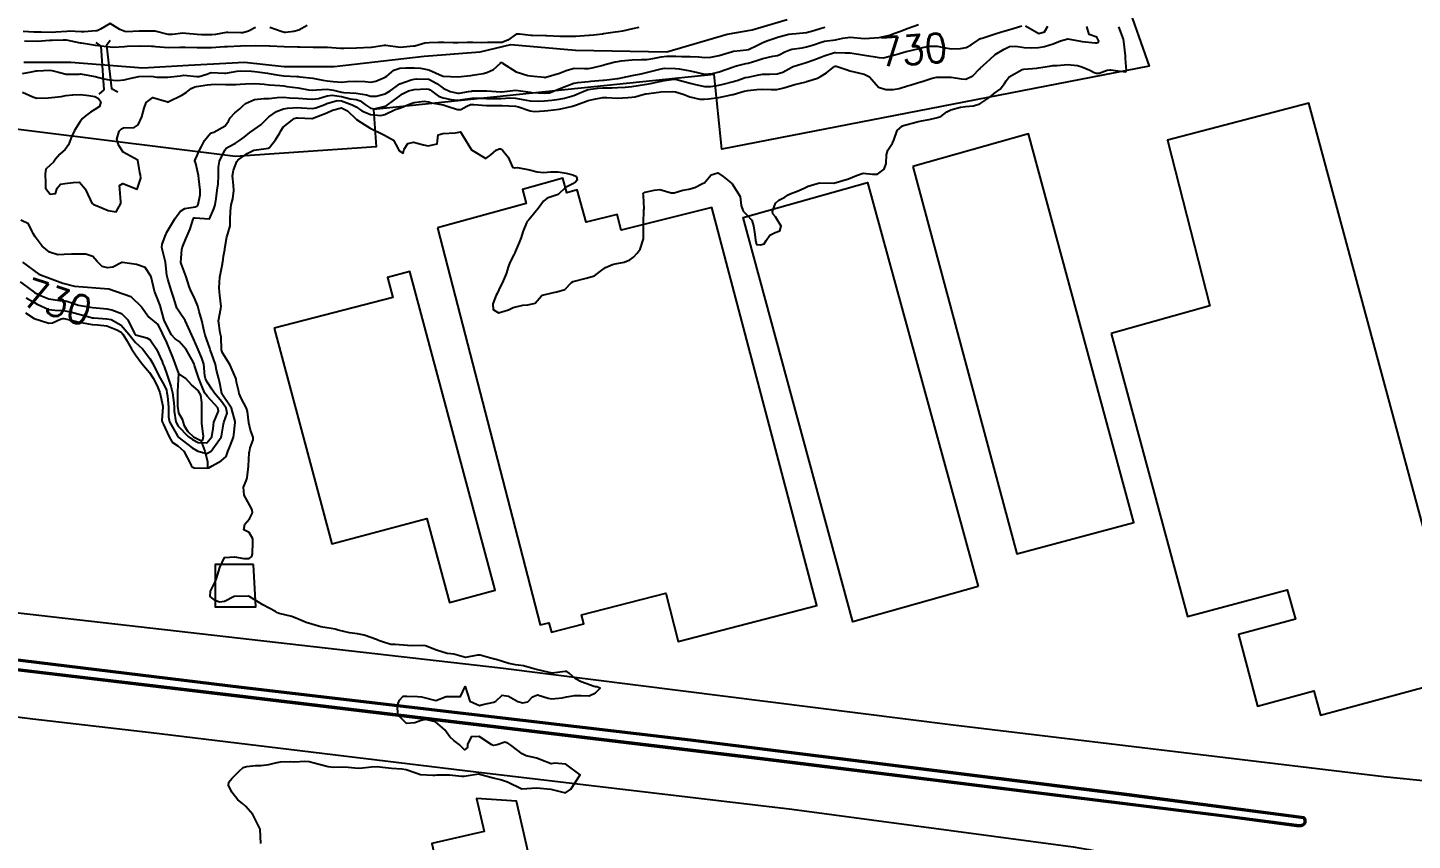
# Model space of a CAD drawing. Header units: metres. Extents: x 307586 to 320046, y 7427249 to 7434250.
# Drawn here: x 314826.7 to 315017.6, y 7431912.5 to 7432024.5 of the extents above; entities that cross this region are included whole.
import ezdxf
from ezdxf.enums import TextEntityAlignment as Align

# ---------------------------------------------------------------- set-up
doc = ezdxf.new("R2010")
doc.units = ezdxf.units.M
doc.header["$MEASUREMENT"] = 0
for name, color, linetype in [('Area Verde e Lazer', 45, 'Continuous'), ('Cotas', 45, 'Continuous'), ('Curvas de Nivel 1m', 11, 'Continuous'), ('Curvas de Nivel 5m', 15, 'Continuous'), ('Divisa', 42, 'FENCELINE2'), ('Edificações', 30, 'Continuous'), ('Hidrografia', 140, 'Continuous'), ('Pontes_Viadutos_Tubos', 190, 'Continuous'), ('Vias Primárias', 230, 'Continuous')]:
    doc.layers.add(name, color=color, linetype=linetype)
doc.styles.add('Style-STANDARD', font='STANDARD.shx')
doc.linetypes.add('FENCELINE2', pattern='A,0.25,-0.1,[132,ltypeshp.shx,S=0.1,R=0,X=-0.1,Y=0],-0.1,1', length=1.45)

msp = doc.modelspace()

# ---------------------------------------------------------------- linework, layer by layer
at = {"layer": 'Area Verde e Lazer'}
msp.add_lwpolyline([(314790.39, 7431940.23), (314856.72, 7431932.37), (314928.04, 7431923.82), (314991.71, 7431915.93), (315001.65, 7431914.62, 0.06582), (315002.31, 7431914.62, 0.618722), (315002.6, 7431915.47), (314978.21, 7431918.66), (314918.05, 7431926.18), (314856.16, 7431933.42), (314792.14, 7431941.24)], format="xyb", dxfattribs=at)
msp.add_lwpolyline([(314790.39, 7431940.23), (314856.72, 7431932.37), (314928.04, 7431923.82), (314991.71, 7431915.93), (315001.65, 7431914.62, 0.06582), (315002.31, 7431914.62, 0.618722), (315002.6, 7431915.47), (314978.21, 7431918.66), (314918.05, 7431926.18), (314856.16, 7431933.42), (314792.14, 7431941.24)], format="xyb", dxfattribs=at)
at = {"layer": 'Curvas de Nivel 1m', "flags": 128}
for points, elevation in [([(314858.1, 7432024.54), (314857.16, 7432024.04), (314856.35, 7432023.79), (314856.09, 7432023.78), (314854.31, 7432023.86), (314854.09, 7432023.84), (314852.61, 7432023.57), (314852.08, 7432023.53), (314850.69, 7432023.52), (314850.08, 7432023.55), (314848.5, 7432023.73), (314848.09, 7432023.74), (314846.68, 7432023.58), (314846.08, 7432023.59), (314844.28, 7432024.01), (314844.09, 7432024.04), (314842.29, 7432024.03), (314842.09, 7432024.03), (314840.38, 7432023.96), (314840.09, 7432023.98), (314839.42, 7432024.26), (314838.1, 7432025.08), (314836.73, 7432024.29), (314836.29, 7432024.09), (314836.09, 7432024.06), (314834.47, 7432023.93), (314834.09, 7432023.93), (314832.42, 7432024.01), (314832.09, 7432024), (314830.57, 7432023.87), (314830.08, 7432023.85), (314828.57, 7432023.89), (314828.08, 7432023.89), (314827.57, 7432023.89), (314826.08, 7432023.98)], 729), ([(314825.98, 7432015.63), (314827.4, 7432014.97), (314827.97, 7432014.81), (314829.51, 7432014.83), (314829.97, 7432014.87), (314831.3, 7432015.04), (314831.98, 7432015.14), (314832.91, 7432015.27), (314833.98, 7432015.3), (314835.14, 7432015.15), (314835.98, 7432015.02), (314836.45, 7432014.76), (314836.77, 7432014.29), (314836.62, 7432013.63), (314835.96, 7432013.21), (314835.38, 7432012.88), (314834.62, 7432012.31), (314834.27, 7432011.99), (314833.94, 7432011.58), (314833.15, 7432010.33), (314832.76, 7432009.48), (314832.32, 7432008.34), (314831.89, 7432007.7), (314831.16, 7432007.08), (314830.52, 7432006.36), (314830.27, 7432005.96), (314829.87, 7432005.59), (314829.23, 7432005), (314829.1, 7432004.38), (314829.14, 7432003.07), (314829.18, 7432002.38), (314829.81, 7432001.55), (314830.52, 7432001.65), (314830.77, 7432002.36), (314831.24, 7432002.95), (314831.83, 7432003.01), (314832.99, 7432003.18), (314833.84, 7432003.22), (314834.65, 7432002.31), (314835.31, 7432000.81), (314835.54, 7432000.3), (314835.8, 7432000.14), (314836.05, 7432000.04), (314837.79, 7431999.3), (314838.91, 7431999.13), (314839.53, 7432000.25), (314839.54, 7432000.51), (314839.4, 7432002.25), (314839.36, 7432002.73), (314839.83, 7432003.02), (314841.82, 7432002.23), (314842.3, 7432003.77), (314842.27, 7432004.22), (314842.19, 7432004.56), (314841.87, 7432006.23), (314839.88, 7432007.33), (314839.29, 7432008.26), (314839.01, 7432009.16), (314839.34, 7432010.26), (314839.63, 7432010.55), (314839.93, 7432010.7), (314841.4, 7432010.76), (314841.93, 7432011.12), (314842.46, 7432012.22), (314842.75, 7432013.43), (314843.02, 7432014.21), (314843.98, 7432014.88), (314845.85, 7432014.31), (314845.97, 7432014.25), (314846.06, 7432014.27), (314847.98, 7432015.22), (314848.57, 7432015.56), (314849.25, 7432016.14), (314849.76, 7432016.37), (314850, 7432016.41), (314851.5, 7432016.61), (314852, 7432016.68), (314852.61, 7432016.71), (314854, 7432016.67), (314855.4, 7432016.67), (314856, 7432016.71), (314856.73, 7432016.78), (314858, 7432016.82), (314859.32, 7432016.7), (314860, 7432016.62), (314861.47, 7432016.52), (314862, 7432016.47), (314862.44, 7432016.42), (314864, 7432016.2), (314865.42, 7432015.95), (314865.99, 7432015.89), (314866.52, 7432015.93), (314867.99, 7432016.03), (314868.86, 7432015.9), (314869.99, 7432015.64), (314870.29, 7432015.59), (314871.99, 7432015.5), (314873.41, 7432015.27), (314873.99, 7432015.08), (314874.75, 7432015.06), (314875.99, 7432015.4), (314876.67, 7432015.81), (314878, 7432016.76), (314879.56, 7432017.33), (314880.01, 7432017.43), (314880.3, 7432017.48), (314882.01, 7432017.4), (314883.1, 7432016.83), (314884, 7432016.15), (314884.94, 7432015.71), (314885.99, 7432015.49), (314886.2, 7432015.49), (314887.48, 7432015.69), (314887.9, 7432015.77), (314887.99, 7432015.79), (314888.12, 7432015.8), (314889.99, 7432015.78), (314891.96, 7432015.67), (314891.99, 7432015.66), (314892.03, 7432015.67), (314894, 7432015.9), (314895.97, 7432015.61), (314895.99, 7432015.6), (314896.13, 7432015.58), (314897.99, 7432015.46), (314898.67, 7432015.55), (314900, 7432016.07), (314901.05, 7432016.48), (314902.01, 7432016.84), (314902.54, 7432016.97), (314904.02, 7432017.11), (314904.36, 7432017.14), (314906.02, 7432017.27), (314906.19, 7432017.28), (314907.64, 7432017.44), (314907.97, 7432017.5), (314908.02, 7432017.51), (314908.11, 7432017.52), (314910.03, 7432017.91), (314911.27, 7432018.16), (314912.03, 7432018.31), (314913.3, 7432018.63), (314914.04, 7432018.85), (314914.48, 7432018.91), (314916.04, 7432018.9), (314916.53, 7432018.84), (314918.04, 7432018.57), (314919.04, 7432018.32), (314920.03, 7432018.12), (314921.12, 7432018.2), (314922.03, 7432018.44), (314923.88, 7432019.08), (314924.04, 7432019.13), (314924.12, 7432019.16), (314924.42, 7432019.24), (314925.71, 7432019.56), (314926.05, 7432019.64), (314927.25, 7432020), (314928.05, 7432020.27), (314929.46, 7432020.58), (314930.06, 7432020.69), (314930.41, 7432020.82), (314931.09, 7432021.16), (314931.76, 7432021.46), (314932.07, 7432021.55), (314933.46, 7432021.74), (314934.07, 7432021.85), (314935.05, 7432022.14), (314936.08, 7432022.51), (314936.55, 7432022.63), (314938.09, 7432022.85), (314938.28, 7432022.88), (314939.1, 7432023.06), (314940.09, 7432023.19), (314942.09, 7432023.03), (314944.09, 7432023.15), (314945.58, 7432023.5), (314946.1, 7432023.69), (314947.03, 7432024.05), (314948.11, 7432024.46), (314949.51, 7432024.94)], 729), ([(314826.01, 7432018.2), (314827.23, 7432018.4), (314827.87, 7432018.54), (314828.02, 7432018.55), (314829.76, 7432018.63), (314830.02, 7432018.61), (314830.97, 7432018.36), (314832.01, 7432018.12), (314833.8, 7432018.11), (314834.01, 7432018.13), (314834.21, 7432018.12), (314836.01, 7432017.76), (314837.2, 7432017.48), (314838, 7432017.31), (314839.02, 7432017.24), (314840, 7432017.34), (314840.73, 7432017.51), (314842.01, 7432017.76), (314843.62, 7432017.82), (314844.01, 7432017.78), (314844.49, 7432017.71), (314846.01, 7432017.7), (314847.71, 7432017.85), (314848.01, 7432017.93), (314848.22, 7432017.94), (314850.01, 7432017.76), (314850.35, 7432017.79), (314851.42, 7432018.12), (314851.85, 7432018.28), (314852.02, 7432018.31), (314853.88, 7432018.22), (314854.02, 7432018.23), (314855.57, 7432018.52), (314856.02, 7432018.55), (314857.55, 7432018.51), (314858.02, 7432018.47), (314859.78, 7432018.25), (314860.02, 7432018.21), (314861.06, 7432018), (314862.01, 7432017.87), (314863.83, 7432017.79), (314864.01, 7432017.77), (314864.22, 7432017.75), (314866.01, 7432017.57), (314867.38, 7432017.29), (314868.01, 7432017.19), (314868.82, 7432017.08), (314870, 7432017.01), (314870.82, 7432017.07), (314872.01, 7432017.15), (314873.23, 7432017.07), (314874, 7432017.02), (314874.71, 7432017.13), (314876.01, 7432017.67), (314876.2, 7432017.82), (314877.19, 7432018.64), (314878.03, 7432018.93), (314878.84, 7432018.98), (314880.03, 7432018.96), (314880.86, 7432018.93), (314882.03, 7432018.68), (314883.87, 7432017.87), (314884.01, 7432017.82), (314885.99, 7432017.72), (314886.01, 7432017.72), (314887.78, 7432017.92), (314888.02, 7432017.95), (314889.48, 7432018.2), (314890.02, 7432018.35), (314890.91, 7432018.76), (314891.9, 7432019.63), (314891.96, 7432019.71), (314892.04, 7432019.73), (314892.1, 7432019.69), (314892.15, 7432019.63), (314894.03, 7432018.42), (314895.67, 7432017.93), (314896.02, 7432017.89), (314897.91, 7432017.67), (314898.01, 7432017.66), (314898.14, 7432017.68), (314900.03, 7432018.22), (314900.96, 7432018.59), (314902.04, 7432018.92), (314903.45, 7432018.9), (314904.04, 7432018.9), (314904.53, 7432018.98), (314906.04, 7432019.35), (314906.13, 7432019.37), (314906.47, 7432019.46), (314907.71, 7432019.78), (314908.05, 7432019.85), (314908.55, 7432019.93), (314910.05, 7432020.09), (314911.33, 7432020.11), (314912.05, 7432020.12), (314912.91, 7432020.24), (314914.05, 7432020.49), (314914.83, 7432020.58), (314916.06, 7432020.57), (314916.85, 7432020.54), (314918.06, 7432020.54), (314919.24, 7432020.48), (314920.05, 7432020.41), (314920.88, 7432020.46), (314922.06, 7432020.66), (314923.9, 7432021.24), (314924.02, 7432021.29), (314924.06, 7432021.29), (314925.82, 7432021.46), (314926.07, 7432021.52), (314927.24, 7432022.05), (314928.08, 7432022.47), (314928.6, 7432022.68), (314929.97, 7432023.17), (314930.09, 7432023.21), (314931.63, 7432023.62), (314932.1, 7432023.68), (314932.66, 7432023.7), (314934.1, 7432023.85), (314935.1, 7432024.12), (314936.11, 7432024.44), (314936.63, 7432024.57)], 728), ([(314910.97, 7432024.53), (314910.1, 7432024.35), (314908.71, 7432024.04), (314908.1, 7432023.93), (314907.68, 7432023.87), (314906.09, 7432023.64), (314905.94, 7432023.62), (314904.73, 7432023.47), (314904.15, 7432023.42), (314904.09, 7432023.41), (314902.3, 7432023.3), (314902.09, 7432023.29), (314900.33, 7432023.29), (314900.09, 7432023.29), (314898.27, 7432023.37), (314898.09, 7432023.38), (314896.26, 7432023.41), (314896.09, 7432023.42), (314894.49, 7432023.6), (314894.09, 7432023.63), (314894.03, 7432023.6), (314892.92, 7432022.78), (314892.08, 7432022.49), (314891.24, 7432022.47), (314890.08, 7432022.47), (314889.3, 7432022.43), (314888.07, 7432022.45), (314887.31, 7432022.45), (314886.07, 7432022.42), (314885.35, 7432022.43), (314884.07, 7432022.48), (314883.34, 7432022.46), (314882.07, 7432022.43), (314881.46, 7432022.36), (314880.07, 7432021.98), (314879.89, 7432021.95), (314878.06, 7432021.8), (314876.07, 7432022.04), (314875.84, 7432022.05), (314874.41, 7432021.84), (314874.11, 7432021.79), (314874.06, 7432021.79), (314874.02, 7432021.8), (314872.06, 7432021.69), (314870.3, 7432021.65), (314870.06, 7432021.64), (314869.81, 7432021.64), (314868.06, 7432021.78), (314867.93, 7432021.79), (314866.06, 7432021.78), (314864.21, 7432021.81), (314864.06, 7432021.81), (314863.91, 7432021.81), (314862.06, 7432021.88), (314860.1, 7432021.97), (314860.06, 7432021.97), (314858.06, 7432022.03), (314856.06, 7432021.94), (314854.25, 7432021.89), (314854.06, 7432021.87), (314853.83, 7432021.85), (314852.06, 7432021.75), (314850.44, 7432021.74), (314850.06, 7432021.75), (314848.43, 7432021.78), (314848.06, 7432021.78), (314847.68, 7432021.78), (314846.06, 7432021.75), (314844.37, 7432021.88), (314844.06, 7432021.92), (314843.78, 7432021.92), (314842.06, 7432021.95), (314840.41, 7432021.9), (314840.06, 7432021.87), (314838.53, 7432021.8), (314838.06, 7432021.82), (314837.64, 7432021.86), (314836.06, 7432022.05), (314834.39, 7432022.32), (314834.06, 7432022.38), (314833.99, 7432022.39), (314832.07, 7432022.78), (314831.61, 7432022.81), (314830.07, 7432022.74), (314829.72, 7432022.72), (314828.06, 7432022.6), (314826.28, 7432022.63)], 728), ([(314826.4, 7431985.18), (314827.61, 7431984.39), (314829.6, 7431983.75), (314830.14, 7431983.83), (314831.33, 7431984.35), (314831.55, 7431984.41), (314831.61, 7431984.42), (314831.67, 7431984.41), (314831.9, 7431984.35), (314833.61, 7431983.93), (314834.08, 7431983.84), (314835.6, 7431983.6), (314836.33, 7431983.56), (314837.6, 7431983.38), (314838.99, 7431982.85), (314839.59, 7431982.52), (314839.83, 7431982.25), (314840.29, 7431981.53), (314841.04, 7431980.24), (314841.55, 7431979.42), (314842.44, 7431978.22), (314842.95, 7431977.63), (314843.52, 7431976.95), (314844.01, 7431976.2), (314844.55, 7431975.14), (314844.92, 7431974.19), (314845.33, 7431972.31), (314845.34, 7431972.18), (314845.21, 7431970.41), (314845.24, 7431970.18), (314845.44, 7431969.8), (314846.18, 7431968.17), (314846.61, 7431967.37), (314847.4, 7431966.84), (314848.24, 7431966.14), (314849.15, 7431964.36), (314849.24, 7431964.13), (314849.37, 7431963.97), (314849.66, 7431963.84), (314851.37, 7431963.77), (314851.67, 7431963.81), (314852.16, 7431964.1), (314853.38, 7431964.77), (314854.06, 7431965.4), (314854.3, 7431966.07), (314854.62, 7431966.84), (314855.08, 7431968.06), (314855.13, 7431968.35), (314855.3, 7431970.06), (314855.3, 7431970.21), (314854.79, 7431972.07), (314853.49, 7431974.04), (314853.47, 7431974.08), (314853.15, 7431975.73), (314853.05, 7431976.09), (314852.74, 7431977.31), (314852.59, 7431978.09), (314852.05, 7431979.61), (314851.87, 7431980.11), (314851.8, 7431980.34), (314851.57, 7431980.96), (314851.17, 7431982.11), (314851.05, 7431982.65), (314850.71, 7431984.12), (314850.37, 7431985.37), (314850.17, 7431986.12), (314849.65, 7431987.34), (314849.24, 7431988.13), (314848.97, 7431988.83), (314848.55, 7431990.14), (314847.86, 7431991.99), (314847.83, 7431992.15), (314847.96, 7431993.91), (314848.02, 7431994.15), (314848.49, 7431995.39), (314848.82, 7431996.14), (314849.12, 7431996.78), (314849.54, 7431998.13), (314849.63, 7431998.27), (314849.78, 7431998.31), (314851.74, 7431998.15), (314851.77, 7431998.16), (314852.38, 7431999.51), (314852.54, 7432000.1), (314852.67, 7432000.96), (314852.83, 7432002.09), (314852.95, 7432002.98), (314853.03, 7432004.09), (314853.03, 7432005.26), (314853.15, 7432006.09), (314853.89, 7432007.64), (314854.09, 7432007.88), (314854.39, 7432008.08), (314855.36, 7432008.6), (314855.91, 7432008.95), (314856.55, 7432009.41), (314857.33, 7432010.04), (314857.93, 7432010.49), (314858.83, 7432011.12), (314859.73, 7432012.01), (314859.84, 7432012.12), (314859.95, 7432012.2), (314860.99, 7432012.97), (314861.96, 7432013.34), (314862.52, 7432013.43), (314863.97, 7432013.5), (314864.44, 7432013.48), (314865.96, 7432013.38), (314866.43, 7432013.47), (314867.65, 7432013.91), (314867.97, 7432014.04), (314869.39, 7432014.48), (314869.98, 7432014.42), (314871.42, 7432013.88), (314871.97, 7432013.58), (314872.76, 7432013.06), (314873.95, 7432012.52), (314875.4, 7432012.38), (314875.95, 7432012.53), (314877.39, 7432013.22), (314877.97, 7432013.43), (314878.25, 7432013.51), (314878.9, 7432013.78), (314879.65, 7432014.1), (314879.98, 7432014.2), (314881.36, 7432014.37), (314881.98, 7432014.27), (314882.39, 7432014.16), (314883.97, 7432013.86), (314884.55, 7432013.71), (314885.97, 7432013.21), (314886.44, 7432013.22), (314887.24, 7432013.69), (314887.75, 7432013.9), (314887.98, 7432013.94), (314888.23, 7432013.93), (314889.97, 7432013.77), (314891.83, 7432013.78), (314891.97, 7432013.78), (314892.14, 7432013.79), (314893.97, 7432013.69), (314894.38, 7432013.6), (314895.96, 7432013.03), (314896.59, 7432012.95), (314897.97, 7432013.05), (314898.43, 7432013.09), (314899.97, 7432013.27), (314900.19, 7432013.31), (314901.04, 7432013.52), (314901.81, 7432013.67), (314901.97, 7432013.72), (314902.35, 7432013.88), (314903.98, 7432014.45), (314904.82, 7432014.64), (314905.99, 7432014.87), (314906.54, 7432014.9), (314907.99, 7432014.81), (314909.45, 7432014.88), (314909.99, 7432014.91), (314910.43, 7432014.97), (314911.87, 7432015.39), (314911.97, 7432015.41), (314911.99, 7432015.41), (314913.74, 7432015.62), (314914, 7432015.65), (314915.63, 7432015.71), (314916, 7432015.67), (314917.06, 7432015.33), (314917.99, 7432014.98), (314919.36, 7432014.67), (314919.99, 7432014.64), (314920.59, 7432014.68), (314921.99, 7432014.87), (314923.71, 7432015.24), (314923.94, 7432015.3), (314923.99, 7432015.31), (314925.49, 7432015.74), (314926, 7432015.84), (314927.24, 7432015.97), (314928.01, 7432016.01), (314929.21, 7432015.98), (314930.01, 7432015.99), (314930.97, 7432016.2), (314932.01, 7432016.56), (314932.47, 7432016.69), (314934.02, 7432017.06), (314934.07, 7432017.07), (314934.26, 7432017.12), (314935.58, 7432017.55), (314936.03, 7432017.77), (314936.82, 7432018.3), (314937.79, 7432019.08), (314937.95, 7432019.18), (314938.04, 7432019.2), (314938.16, 7432019.2), (314938.59, 7432019.07), (314939.67, 7432018.69), (314940.04, 7432018.58), (314940.65, 7432018.43), (314942.03, 7432018.08), (314942.75, 7432017.74), (314943.39, 7432017.01), (314944.01, 7432016.3), (314945.01, 7432015.98), (314946.01, 7432015.98), (314946.86, 7432016.12), (314948.02, 7432016.47), (314948.38, 7432016.59), (314949.52, 7432016.94), (314950.02, 7432017.1), (314951.4, 7432017.55), (314952.03, 7432017.67), (314952.84, 7432017.7), (314954.03, 7432017.7), (314955.43, 7432017.46), (314956.03, 7432017.43), (314957, 7432017.88), (314957.95, 7432018.84), (314958, 7432018.89), (314958.04, 7432018.93), (314959.42, 7432020.18), (314960.06, 7432020.77), (314960.08, 7432020.79), (314960.11, 7432020.81), (314961.31, 7432021.56), (314962.08, 7432021.9), (314962.92, 7432021.94), (314964.08, 7432021.78), (314965.09, 7432021.74), (314966.08, 7432021.77), (314966.91, 7432021.9), (314968.09, 7432022.3), (314969.1, 7432022.7), (314970.1, 7432022.97), (314971.85, 7432022.67), (314972.09, 7432022.62), (314973.88, 7432022.43), (314974.09, 7432022.41), (314974.27, 7432022.46), (314974.37, 7432022.64), (314974.1, 7432023.19), (314973.04, 7432023.59), (314972.71, 7432024.66)], 731), ([(314858.84, 7431912.01), (314858.77, 7431914.01), (314857.74, 7431916.02), (314856.8, 7431917.12), (314856.3, 7431917.53), (314855.67, 7431918.05), (314854.83, 7431919.12), (314854.39, 7431920.06), (314854.44, 7431920.47), (314854.85, 7431920.98), (314855.92, 7431922.04), (314856.42, 7431922.49), (314856.87, 7431922.66), (314858.13, 7431922.76), (314858.87, 7431922.77), (314859.97, 7431922.9), (314860.88, 7431923.13), (314861.56, 7431923.3), (314862.88, 7431923.34), (314863.54, 7431923.3), (314864.88, 7431923.38), (314865.49, 7431923.32), (314866.88, 7431922.95), (314868.13, 7431922.64), (314868.87, 7431922.55), (314870.17, 7431922.58), (314870.87, 7431922.55), (314872.29, 7431922.43), (314872.87, 7431922.44), (314874.12, 7431922.58), (314874.87, 7431922.62), (314875.62, 7431922.55), (314876.87, 7431922.43), (314878.31, 7431922.34), (314878.87, 7431922.24), (314880.23, 7431921.76), (314880.86, 7431921.55), (314882.56, 7431921.43), (314882.86, 7431921.46), (314883.1, 7431921.48), (314884.86, 7431921.47), (314886.5, 7431921.32), (314886.86, 7431921.32), (314887.17, 7431921.36), (314888.86, 7431921.65), (314890.86, 7431921.07), (314892.03, 7431920.79), (314892.85, 7431920.53), (314894.84, 7431919.58), (314896.84, 7431919.7), (314898.84, 7431919.53), (314900.84, 7431919.01), (314901.6, 7431919.5), (314902.86, 7431921.48), (314900.88, 7431922.97), (314899.33, 7431923.09), (314898.89, 7431923), (314897.46, 7431923.54), (314896.9, 7431923.77), (314895.45, 7431924.13), (314894.9, 7431924.37), (314893.31, 7431925.6), (314892.92, 7431925.87), (314892.51, 7431926.01), (314891.45, 7431925.62), (314890.91, 7431925.52), (314890.69, 7431925.63), (314888.93, 7431926.77), (314887.87, 7431926.71), (314887.35, 7431925.67), (314887.33, 7431925.25), (314886.91, 7431924.95), (314886.54, 7431925.31), (314886.21, 7431925.68), (314885.45, 7431926.23), (314884.92, 7431926.75), (314884.21, 7431927.71), (314882.95, 7431928.81), (314881.57, 7431929.13), (314880.95, 7431929), (314880.07, 7431928.64), (314878.95, 7431928.58), (314877.73, 7431929.78), (314877.68, 7431931.08), (314877.95, 7431931.78), (314878.45, 7431932.32), (314878.99, 7431932.35), (314880.46, 7431932.29), (314880.99, 7431932.25), (314882.98, 7431931.72), (314884.42, 7431932.28), (314884.99, 7431932.31), (314886.38, 7431932.29), (314887.01, 7431933.67), (314887.65, 7431931.66), (314888.98, 7431931.05), (314889.45, 7431931.17), (314890.98, 7431931.5), (314891.25, 7431931.63), (314892.14, 7431932.47), (314892.99, 7431932.33), (314894.27, 7431931.59), (314894.98, 7431931.4), (314895.65, 7431931.57), (314896.29, 7431932.26), (314897, 7431932.54), (314898.47, 7431932.05), (314898.99, 7431931.95), (314900.38, 7431932.13), (314900.99, 7431932.24), (314902.08, 7431932.41), (314903, 7431932.45), (314904.1, 7431932.37), (314905, 7431932.82), (314905.33, 7431933.13), (314905.62, 7431933.45), (314905.16, 7431933.61), (314905.01, 7431933.63), (314904.79, 7431933.69), (314903.02, 7431934.32), (314902.25, 7431934.72), (314901.38, 7431935.5), (314901.04, 7431935.72), (314900.79, 7431935.76), (314899.03, 7431935.53), (314897.04, 7431935.98), (314896.48, 7431936.12), (314895.05, 7431936.5), (314893.96, 7431936.68), (314893.05, 7431936.82), (314891.31, 7431937.38), (314891.06, 7431937.46), (314890.39, 7431937.64), (314889.07, 7431937.97), (314888.72, 7431938), (314887.06, 7431937.67), (314885.48, 7431938.12), (314885.06, 7431938.18), (314884.53, 7431938.24), (314883.07, 7431938.69), (314881.55, 7431939.26), (314881.08, 7431939.34), (314879.57, 7431939.27), (314879.08, 7431939.31), (314877.39, 7431939.47), (314877.08, 7431939.47), (314876.76, 7431939.48), (314875.64, 7431939.81), (314875.23, 7431939.97), (314875.08, 7431940.02), (314874.78, 7431940.13), (314873.09, 7431940.76), (314872.18, 7431940.94), (314871.09, 7431941.06), (314869.52, 7431941.46), (314869.1, 7431941.58), (314867.1, 7431941.91), (314865.11, 7431942.49), (314864.15, 7431942.92), (314863.12, 7431943.34), (314861.38, 7431943.74), (314861.13, 7431943.84), (314860.85, 7431943.99), (314859.14, 7431944.92), (314857.35, 7431946.03), (314857.15, 7431946.11), (314855.15, 7431946.06), (314853.84, 7431945.38), (314853.14, 7431945.28), (314852.57, 7431945.51), (314851.88, 7431946.1), (314851.89, 7431946.83), (314852.56, 7431948.09), (314852.73, 7431948.54), (314853.2, 7431950.08), (314853.85, 7431951.44), (314855.22, 7431951.57), (314856.51, 7431951.33), (314857.22, 7431951.34), (314857.63, 7431951.61), (314857.7, 7431952.03), (314857.74, 7431953.53), (314857.73, 7431954.03), (314857.26, 7431954.92), (314856.51, 7431955.28), (314856.65, 7431956.04), (314857.28, 7431956.78), (314857.71, 7431957.6), (314857.66, 7431958.03), (314857.3, 7431958.74), (314856.53, 7431960.04), (314856.44, 7431961.15), (314856.83, 7431962.04), (314856.96, 7431962.42), (314857.17, 7431964.03), (314857.26, 7431965.9), (314857.27, 7431966.03), (314857.4, 7431966.58), (314857.77, 7431967.66), (314857.77, 7431968.03), (314857.43, 7431969.01), (314857.21, 7431970.03), (314857.01, 7431971.59), (314856.86, 7431972.04), (314856.12, 7431973.41), (314855.86, 7431974.05), (314855.8, 7431974.36), (314855.51, 7431975.63), (314855.43, 7431976.06), (314855.4, 7431976.18), (314854.59, 7431978.07), (314853.56, 7431979.7), (314853.43, 7431980.08), (314853.37, 7431981.87), (314853.34, 7431982.08), (314853.22, 7431982.45), (314853.03, 7431984.09), (314853.32, 7431985.77), (314853.37, 7431986.08), (314853.19, 7431987.63), (314853.13, 7431988.09), (314853.1, 7431988.65), (314853.18, 7431990.09), (314853.55, 7431991.93), (314853.58, 7431992.08), (314853.59, 7431992.2), (314853.72, 7431993), (314853.87, 7431993.94), (314853.89, 7431994.08), (314854.14, 7431995.69), (314854.28, 7431996.07), (314854.62, 7431997.21), (314854.63, 7431998.07), (314854.66, 7431999.2), (314854.77, 7432000.07), (314854.97, 7432000.91), (314855.14, 7432002.07), (314855.09, 7432002.81), (314854.96, 7432004.07), (314855.07, 7432004.86), (314855.55, 7432006.06), (314855.7, 7432006.24), (314855.88, 7432006.38), (314856.98, 7432007.14), (314857.89, 7432007.61), (314858.23, 7432007.68), (314859.89, 7432007.89), (314859.97, 7432007.94), (314860.03, 7432008.01), (314860.88, 7432009.03), (314861.46, 7432009.99), (314861.61, 7432010.3), (314861.93, 7432010.79), (314863.45, 7432011.97), (314863.83, 7432012.08), (314863.94, 7432012.08), (314865.9, 7432011.98), (314865.94, 7432011.99), (314867.33, 7432012.54), (314867.96, 7432012.79), (314868.72, 7432013.15), (314869.97, 7432013.45), (314870.79, 7432013.05), (314871.94, 7432011.96), (314872.05, 7432011.87), (314873.19, 7432011.11), (314873.93, 7432010.66), (314875.62, 7432009.82), (314875.92, 7432009.68), (314877.12, 7432009.01), (314877.79, 7432007.79), (314877.82, 7432007.72), (314877.89, 7432007.59), (314878.47, 7432007.2), (314878.62, 7432007.78), (314879.13, 7432008.56), (314879.91, 7432008.71), (314881.28, 7432008.37), (314881.9, 7432008.2), (314883.15, 7432008.48), (314883.3, 7432009.73), (314883.92, 7432009.92), (314885.62, 7432010.01), (314885.93, 7432010.07), (314886.38, 7432010.14), (314886.64, 7432009.69), (314887.89, 7432007.67), (314889.88, 7432006.45), (314890.54, 7432006.99), (314891.31, 7432007.64), (314891.73, 7432007.79), (314891.9, 7432007.79), (314892.16, 7432007.63), (314892.93, 7432006.67), (314893.42, 7432005.61), (314893.53, 7432005.26), (314893.87, 7432005.2), (314894.25, 7432005.21), (314895.87, 7432004.91), (314896.93, 7432004.63), (314897.86, 7432004.53), (314898.77, 7432004.63), (314899.86, 7432004.64), (314900.94, 7432004.44), (314901.86, 7432004.24), (314902.36, 7432004.01), (314902.46, 7432003.5), (314902.17, 7432003.18), (314901.85, 7432002.98), (314900.87, 7432002.49), (314899.82, 7432001.53), (314898.34, 7432001.02), (314897.81, 7432000.58), (314897.07, 7431999.56), (314895.79, 7431998.02), (314895.57, 7431997.8), (314895.46, 7431997.58), (314894.99, 7431996.36), (314894.72, 7431995.59), (314894.45, 7431994.88), (314893.93, 7431993.6), (314893.87, 7431993.46), (314893.73, 7431993.18), (314893.18, 7431992.14), (314892.99, 7431991.61), (314892.65, 7431990.58), (314892.27, 7431989.62), (314891.66, 7431988.35), (314891.41, 7431987.87), (314891.3, 7431987.63), (314890.84, 7431986.44), (314890.9, 7431985.64), (314891.63, 7431985.19), (314893.01, 7431985.61), (314893.64, 7431985.91), (314894.97, 7431986.26), (314895.64, 7431986.31), (314896.67, 7431986.54), (314897.54, 7431987.55), (314897.66, 7431987.62), (314899.2, 7431988), (314899.67, 7431988.1), (314900.76, 7431988.43), (314901.68, 7431989.36), (314901.9, 7431989.51), (314903.69, 7431989.97), (314904.85, 7431990.31), (314905.7, 7431990.95), (314906.36, 7431991.45), (314907.31, 7431991.84), (314907.71, 7431991.93), (314908.95, 7431992.18), (314909.72, 7431992.52), (314910.24, 7431992.89), (314910.73, 7431993.4), (314911.14, 7431993.99), (314911.62, 7431995.39), (314911.62, 7431995.52), (314911.59, 7431997.39), (314911.6, 7431997.57), (314911.67, 7431999.39), (314911.68, 7431999.52), (314911.6, 7432001.39), (314911.56, 7432001.66), (314911.83, 7432001.82), (314913.09, 7432002.12), (314913.84, 7432002.21), (314915.42, 7432001.75), (314915.83, 7432001.72), (314917.05, 7432002.11), (314917.84, 7432002.25), (314918.67, 7432002.48), (314919.85, 7432003.05), (314920, 7432003.14), (314920.17, 7432003.29), (314920.94, 7432004.2), (314921.87, 7432004.49), (314922.59, 7432003.99), (314923.53, 7432003.24), (314923.85, 7432002.97), (314924.93, 7432001.23), (314925.06, 7431999.97), (314925.33, 7431999.22), (314925.8, 7431998.74), (314926.56, 7431997.98), (314926.77, 7431997.21), (314926.97, 7431996), (314927.04, 7431995.2), (314927.18, 7431994.63), (314927.75, 7431994.57), (314928.22, 7431994.72), (314928.52, 7431995.18), (314929.02, 7431995.92), (314929.77, 7431996.28), (314930.42, 7431996.51), (314930.58, 7431997.16), (314929.8, 7431998.44), (314929.46, 7431998.84), (314929.39, 7431999.18), (314929.81, 7432000.3), (314930.25, 7432000.74), (314931.09, 7432001.16), (314931.53, 7432001.45), (314931.83, 7432001.58), (314932.95, 7432002.02), (314933.84, 7432002.45), (314934.32, 7432002.64), (314935.85, 7432003.1), (314937.85, 7432003.08), (314939.86, 7432003.67), (314940.97, 7432004.15), (314941.87, 7432004.43), (314943.18, 7432004.32), (314943.87, 7432004.31), (314944.77, 7432004.99), (314945.08, 7432005.79), (314945.13, 7432006.99), (314945.28, 7432007.61), (314945.92, 7432008.58), (314946.05, 7432008.85), (314946.1, 7432008.98), (314946.59, 7432010.32), (314947.3, 7432010.97), (314947.78, 7432011.13), (314947.95, 7432011.17), (314949.35, 7432011.54), (314949.95, 7432011.66), (314951, 7432011.87), (314951.96, 7432012.08), (314952.59, 7432012.27), (314953.41, 7432012.89), (314953.98, 7432013.19), (314955.29, 7432013.56), (314955.98, 7432013.63), (314957.1, 7432013.73), (314957.98, 7432014.03), (314959.24, 7432014.82), (314959.64, 7432015.18), (314960, 7432015.48), (314960.78, 7432016.03), (314961.38, 7432016.8), (314961.62, 7432017.2), (314962.03, 7432017.75), (314963.83, 7432018.76), (314964.04, 7432018.8), (314965.84, 7432018.95), (314966.05, 7432018.97), (314967.57, 7432019.2), (314968.05, 7432019.31), (314968.64, 7432019.3), (314970.05, 7432019.44), (314971.42, 7432019.31), (314972.05, 7432019.09), (314973.15, 7432018.65), (314973.74, 7432018.35), (314974.04, 7432018.24), (314974.41, 7432018.26), (314975.52, 7432018.63), (314975.95, 7432018.72), (314976.04, 7432018.72), (314976.69, 7432018.61), (314978.04, 7432018.4), (314978.18, 7432018.6), (314978.07, 7432020.28), (314978.04, 7432020.6), (314978.04, 7432020.64), (314977.85, 7432022.6), (314977.79, 7432022.91), (314977.14, 7432024.61)], 732), ([(314865.24, 7432024.81), (314864.1, 7432024.18), (314863.42, 7432023.97), (314862.23, 7432023.85), (314862.09, 7432023.86), (314861.63, 7432023.99), (314860.1, 7432024.55)], 729), ([(314825.67, 7431989.46), (314827.11, 7431988.4), (314827.41, 7431988.16), (314827.65, 7431988), (314828.45, 7431987.58), (314829.64, 7431987.11), (314831.09, 7431986.9), (314831.64, 7431986.89), (314832.11, 7431986.81), (314833.45, 7431986.32), (314833.59, 7431986.28), (314833.63, 7431986.27), (314833.7, 7431986.25), (314835.63, 7431985.91), (314837.14, 7431985.79), (314837.63, 7431985.73), (314838.3, 7431985.59), (314839.62, 7431985.11), (314840.51, 7431984.24), (314841.37, 7431982.45), (314841.49, 7431982.23), (314841.58, 7431982.15), (314843.12, 7431981.74), (314843.58, 7431981.45), (314844.48, 7431980.19), (314845.23, 7431978.49), (314845.36, 7431978.18), (314845.53, 7431977.81), (314845.93, 7431976.59), (314846.07, 7431976.17), (314846.44, 7431975.1), (314846.66, 7431974.16), (314846.84, 7431972.79), (314846.89, 7431972.16), (314846.91, 7431971.62), (314847.13, 7431970.15), (314847.43, 7431969.57), (314848.85, 7431968.14), (314849.41, 7431967.72), (314850.21, 7431967.31), (314851.4, 7431967.29), (314852.1, 7431968.1), (314852.27, 7431969.26), (314852.39, 7431970.1), (314853.01, 7431971.64), (314852.94, 7431972.09), (314851.49, 7431973.67), (314851.15, 7431974.11), (314850.84, 7431974.78), (314850.31, 7431976.12), (314849.72, 7431977.94), (314849.66, 7431978.13), (314849.54, 7431978.43), (314848.55, 7431980.14), (314847.57, 7431981.25), (314847.02, 7431981.6), (314846.55, 7431982.17), (314845.61, 7431983.95), (314845.52, 7431984.18), (314845.48, 7431984.32), (314844.99, 7431986.19), (314844.57, 7431987.26), (314844.21, 7431988.19), (314843.71, 7431990.17), (314843.7, 7431990.2), (314843.68, 7431990.27), (314842.92, 7431991.44), (314841.7, 7431991.88), (314839.8, 7431992.15), (314839.7, 7431992.12), (314838.46, 7431991.5), (314837.69, 7431991.4), (314836.98, 7431991.56), (314836.27, 7431992.29), (314835.71, 7431992.98), (314834.73, 7431993.3), (314833.72, 7431993.29), (314832.76, 7431993.29), (314831.72, 7431993.22), (314830.87, 7431993.2), (314829.72, 7431993.58), (314828.71, 7431994.38), (314827.75, 7431995.68), (314827.46, 7431996.11), (314827.34, 7431996.4), (314826.82, 7431997.46), (314825.77, 7431997.99)], 729)]:
    msp.add_lwpolyline(points, dxfattribs=dict(at, elevation=elevation))
at = {"layer": 'Curvas de Nivel 5m', "elevation": 730, "flags": 128}
for points in [[(314826.5, 7431987.26), (314827.64, 7431986.6), (314828.03, 7431986.39), (314829.63, 7431985.64), (314830.43, 7431985.56), (314831.62, 7431985.52), (314832.62, 7431985.34), (314833.62, 7431985.06), (314835.34, 7431984.58), (314835.62, 7431984.52), (314835.82, 7431984.5), (314837.61, 7431984.38), (314838.2, 7431984.26), (314839.6, 7431983.48), (314840.66, 7431982.24), (314841.57, 7431981.09), (314842.04, 7431980.69), (314842.55, 7431980.22), (314843.54, 7431978.88), (314843.95, 7431978.2), (314844.39, 7431977.33), (314844.99, 7431976.19), (314845.5, 7431975.22), (314845.83, 7431974.51), (314845.91, 7431974.17), (314845.98, 7431973.68), (314846.1, 7431972.17), (314846.13, 7431970.85), (314846.28, 7431970.17), (314847.34, 7431968.23), (314847.38, 7431968.15), (314847.39, 7431968.13), (314847.41, 7431968.11), (314847.58, 7431967.98), (314849.4, 7431966.59), (314850.16, 7431966.12), (314851.39, 7431965.79), (314851.99, 7431966.1), (314853.38, 7431968.04), (314853.4, 7431968.08), (314853.41, 7431968.17), (314853.69, 7431969.82), (314853.77, 7431970.08), (314854.19, 7431971.34), (314854.07, 7431972.07), (314853.48, 7431972.91), (314852.46, 7431974.1), (314852.08, 7431974.68), (314851.51, 7431975.58), (314851.23, 7431976.11), (314851.14, 7431976.49), (314850.98, 7431978.12), (314850.73, 7431978.93), (314850.21, 7431980.12), (314849.58, 7431981.62), (314849.33, 7431982.13), (314849.1, 7431982.62), (314848.42, 7431984.14), (314847.62, 7431985.29), (314847.29, 7431985.82), (314847.17, 7431986.16), (314846.81, 7431987.33), (314846.53, 7431988.17), (314846.03, 7431989.82), (314845.94, 7431990.18), (314845.9, 7431990.39), (314845.7, 7431992.18), (314845.21, 7431994.19), (314845.26, 7431994.66), (314845.75, 7431995.98), (314845.83, 7431996.18), (314845.9, 7431996.32), (314847, 7431998.16), (314847.32, 7431998.62), (314847.79, 7431999.21), (314848.35, 7431999.59), (314849.8, 7431999.83), (314850.04, 7431999.89), (314850.23, 7432000.13), (314850.5, 7432001.44), (314850.48, 7432002.12), (314850.29, 7432003.68), (314850.25, 7432004.13), (314849.87, 7432005.77), (314849.76, 7432006.13), (314849.77, 7432006.24), (314849.88, 7432006.49), (314850.41, 7432007.61), (314850.67, 7432008.12), (314851.08, 7432008.94), (314851.92, 7432009.95), (314852.03, 7432009.99), (314852.35, 7432010.1), (314853.93, 7432010.98), (314854.37, 7432011.64), (314854.64, 7432012.07), (314855.26, 7432012.76), (314855.96, 7432013.33), (314856.33, 7432013.69), (314856.75, 7432014.05), (314857.98, 7432014.62), (314859.25, 7432014.75), (314859.98, 7432014.76), (314861.09, 7432014.89), (314861.98, 7432014.92), (314862.87, 7432014.86), (314863.98, 7432014.81), (314865.24, 7432014.69), (314865.98, 7432014.64), (314866.8, 7432014.75), (314867.98, 7432015.1), (314868.69, 7432015.2), (314869.98, 7432015.01), (314871.15, 7432014.71), (314871.98, 7432014.59), (314872.56, 7432014.44), (314873.27, 7432013.85), (314873.97, 7432013.39), (314874.47, 7432013.33), (314875.97, 7432013.67), (314876.27, 7432013.82), (314877.99, 7432015.11), (314878.4, 7432015.37), (314879.2, 7432015.78), (314880, 7432016), (314881.67, 7432016.08), (314882, 7432016.05), (314882.19, 7432015.94), (314882.41, 7432015.74), (314883.34, 7432015.08), (314883.98, 7432014.85), (314885.1, 7432014.59), (314885.98, 7432014.5), (314887.01, 7432014.67), (314887.98, 7432014.8), (314889.12, 7432014.8), (314889.98, 7432014.74), (314890.9, 7432014.73), (314891.98, 7432014.76), (314893.22, 7432014.84), (314893.98, 7432014.81), (314894.98, 7432014.59), (314895.98, 7432014.43), (314897.17, 7432014.38), (314897.98, 7432014.41), (314898.96, 7432014.52), (314899.98, 7432014.66), (314900.72, 7432014.79), (314901.99, 7432015.17), (314902.76, 7432015.5), (314903.61, 7432015.87), (314904, 7432015.97), (314905.3, 7432016.17), (314906, 7432016.22), (314907.23, 7432016.22), (314908.01, 7432016.25), (314909.1, 7432016.33), (314910.01, 7432016.41), (314910.88, 7432016.53), (314912.01, 7432016.71), (314912.58, 7432016.81), (314914.02, 7432017.15), (314914.2, 7432017.18), (314915.45, 7432017.35), (314915.95, 7432017.41), (314916.02, 7432017.41), (314916.33, 7432017.34), (314918.02, 7432016.88), (314918.61, 7432016.72), (314920.01, 7432016.42), (314920.89, 7432016.4), (314922.01, 7432016.58), (314922.58, 7432016.7), (314924.02, 7432017.08), (314924.14, 7432017.12), (314924.5, 7432017.24), (314925.63, 7432017.62), (314926.03, 7432017.71), (314927.29, 7432017.95), (314928.03, 7432018.08), (314928.96, 7432018.11), (314930.03, 7432018.13), (314930.81, 7432018.39), (314932.04, 7432019.06), (314932.26, 7432019.15), (314934.05, 7432019.71), (314935.1, 7432020.06), (314936.06, 7432020.45), (314936.52, 7432020.64), (314937.93, 7432021.08), (314938.03, 7432021.11), (314938.06, 7432021.11), (314939.39, 7432021.06), (314940.04, 7432021.03), (314940.06, 7432021.03), (314940.09, 7432021.02), (314942.06, 7432020.72), (314943.54, 7432020.49), (314944.06, 7432020.39), (314944.69, 7432020.36), (314946.06, 7432020.71), (314946.26, 7432020.78), (314946.9, 7432020.97), (314947.82, 7432021.21), (314948.07, 7432021.28), (314949.42, 7432021.6), (314950.08, 7432021.76), (314951.05, 7432021.94), (314952.08, 7432021.94), (314953.25, 7432021.72), (314954.07, 7432021.61), (314955.3, 7432021.64), (314956.08, 7432021.77), (314956.8, 7432022.14), (314957.77, 7432022.84), (314957.97, 7432022.96), (314958.09, 7432023.01), (314958.32, 7432023.07), (314960.1, 7432023.66), (314960.98, 7432023.93), (314962.11, 7432024.25), (314963.75, 7432024.77)], [(314964.27, 7432024.76), (314966.1, 7432023.7), (314966.88, 7432023.95), (314967.35, 7432024.73)]]:
    msp.add_lwpolyline(points, dxfattribs=at)
at = {"layer": 'Divisa'}
msp.add_lwpolyline([(315225.17, 7432062.67), (315134.39, 7432085.66), (315134.09, 7432050.31), (315086.24, 7432060.38), (314978.17, 7432028.22), (314981.32, 7432019.21), (314922.41, 7432007.75), (314921.36, 7432018.05), (314874.38, 7432013.25), (314874.73, 7432008.08), (314855.34, 7432006.76), (314792.84, 7432014.53)], dxfattribs=at)
at = {"layer": 'Edificações'}
for points in [[(314976.08, 7431982.33), (314986.6, 7431943.31), (315000.37, 7431947.02), (315001.48, 7431942.94), (314993.62, 7431940.82), (314996.27, 7431930.97), (315004.04, 7431933.07), (315004.94, 7431929.73), (315024.64, 7431935.05), (315003.32, 7432014.09), (314983.83, 7432009.02), (314989.67, 7431986.17)], [(314948.73, 7432005.39), (314963.06, 7431951.95), (314979.2, 7431956.28), (314964.69, 7432009.89)], [(314883.19, 7431996.91), (314897.37, 7431942.16), (314898.57, 7431942.47), (314898.91, 7431941.15), (314903.4, 7431942.31), (314903.07, 7431943.55), (314914.67, 7431946.56), (314916.4, 7431939.89), (314935.5, 7431944.84), (314921.02, 7431999.7), (314908.53, 7431996.57), (314907.98, 7431998.75), (314903.72, 7431997.68), (314902.48, 7432002.15), (314901.02, 7432001.75), (314900.47, 7432003.74), (314894.91, 7432002.2), (314895.44, 7432000.29)], [(314957.74, 7431947.45), (314940.46, 7431942.59), (314925.34, 7431998.36), (314942.48, 7432003.15)], [(314860.69, 7431983.07), (314868.65, 7431953.34), (314881.73, 7431956.85), (314884.84, 7431945.25), (314891.16, 7431946.94), (314879.4, 7431990.88), (314876.31, 7431990.05), (314877.04, 7431987.3)], [(314857.86, 7431950.47), (314852.56, 7431950.47), (314852.56, 7431944.64), (314858.16, 7431944.64)], [(314877.6, 7431859), (314900.91, 7431864.37), (314892.61, 7431900.39), (314897.83, 7431901.6), (314894.09, 7431917.85), (314888.6, 7431918.23), (314889.65, 7431913.7), (314882.41, 7431912.03), (314883.77, 7431906.18), (314871.86, 7431903.43), (314874.68, 7431891.22), (314870.95, 7431890.36)]]:
    msp.add_lwpolyline(points, close=True, dxfattribs=at)
at = {"layer": 'Hidrografia'}
msp.add_lwpolyline([(314826.18, 7432019.77), (314832.66, 7432019.77), (314842.6, 7432018.96), (314848.88, 7432019.36), (314856.58, 7432019.77), (314862.05, 7432019.16), (314868.95, 7432019.16), (314881.36, 7432020.59), (314889.07, 7432021.2), (314893.32, 7432022.21), (314902.24, 7432021.4), (314914.81, 7432021.2), (314923.12, 7432023.63), (314926.57, 7432024.23), (314931.43, 7432025.65)], dxfattribs=at)
at = {"layer": 'Hidrografia', "elevation": 728.2}
for points in [[(314826.01, 7431992.16), (314828.26, 7431990.52), (314831.54, 7431989.3), (314833.17, 7431988.89), (314837.88, 7431988.48), (314840.94, 7431987.46), (314842.38, 7431986.02), (314843.4, 7431984.59), (314844.63, 7431983.57), (314845.85, 7431981.12), (314846.67, 7431979.08), (314847.49, 7431976.83)], [(314850.57, 7431967.57), (314851.12, 7431966.14), (314851.51, 7431964.7), (314851.51, 7431963.92)]]:
    msp.add_lwpolyline(points, dxfattribs=at)
msp.add_lwpolyline([(314847.49, 7431976.83), (314847.37, 7431974.36), (314847.37, 7431973.21), (314847.37, 7431972.31), (314847.5, 7431971.41), (314848.01, 7431970.52), (314848.27, 7431969.62), (314848.78, 7431968.85), (314849.55, 7431968.08), (314850.57, 7431967.57), (314850.83, 7431967.7), (314850.96, 7431968.21), (314850.83, 7431968.85), (314850.7, 7431970), (314850.7, 7431971.41), (314850.7, 7431972.83), (314850.57, 7431973.85), (314850.19, 7431974.49), (314849.29, 7431975.26), (314848.52, 7431976.16)], close=True, dxfattribs=at)
at = {"layer": 'Pontes_Viadutos_Tubos'}
for points in [[(314836.09, 7432022.49), (314836.77, 7432021.96), (314837.19, 7432015.93), (314836.51, 7432015.36)], [(314838.1, 7432022.72), (314837.57, 7432022.07), (314838.25, 7432016.12), (314839.12, 7432015.66)]]:
    msp.add_lwpolyline(points, dxfattribs=at)
at = {"layer": 'Vias Primárias'}
msp.add_lwpolyline([(314819.74, 7431944.48), (314891.91, 7431936.23), (314953.91, 7431928.45), (315013.66, 7431921.27), (315032.57, 7431919.31), (315040.65, 7431918.71), (315044.9, 7431918.71), (315049.04, 7431920.4), (315070.24, 7431920.82), (315079.68, 7431919.2), (315092.16, 7431921.69), (315104.39, 7431925.01), (315123.46, 7431931.95), (315133.75, 7431936.89), (315152.07, 7431948.4), (315159.56, 7431953.92), (315168.96, 7431962.71), (315179.43, 7431972.26), (315186.42, 7431980.73), (315196.84, 7431993.04), (315205.12, 7432003.47)], dxfattribs=at)
msp.add_lwpolyline([(314819.74, 7431944.48), (314891.91, 7431936.23), (314953.91, 7431928.45), (315013.66, 7431921.27), (315032.57, 7431919.31), (315040.65, 7431918.71), (315044.9, 7431918.71), (315049.04, 7431920.4), (315070.24, 7431920.82), (315079.68, 7431919.2), (315092.16, 7431921.69), (315104.39, 7431925.01), (315123.46, 7431931.95), (315133.75, 7431936.89), (315152.07, 7431948.4), (315159.56, 7431953.92), (315168.96, 7431962.71), (315179.43, 7431972.26), (315186.42, 7431980.73), (315196.84, 7431993.04), (315205.12, 7432003.47)], dxfattribs=at)
at = {"layer": 'Vias Primárias', "elevation": 731.32}
msp.add_lwpolyline([(314631.62, 7431874.36), (314644.88, 7431917.34), (314649.63, 7431931.71, -0.122781), (314657, 7431943.35, -0.150215), (314668.2, 7431948.96), (314704.51, 7431944.86), (314732.1, 7431941.42), (314757.3, 7431938), (314767.18, 7431936.62), (314795.5, 7431933.21), (314827.43, 7431929.23), (314843.74, 7431927.31), (314888.11, 7431921.97), (314932.07, 7431916.76), (314970.83, 7431911.56, -0.148126), (314986.44, 7431904.44, -0.16448), (314991.1, 7431896.37, -0.166812), (314988.78, 7431879.11, -0.11344), (314985.49, 7431875.12), (314961.95, 7431854.2), (314946.13, 7431839.35)], format="xyb", dxfattribs=at)
msp.add_lwpolyline([(314631.62, 7431874.36), (314644.88, 7431917.34), (314649.63, 7431931.71, -0.122781), (314657, 7431943.35, -0.150215), (314668.2, 7431948.96), (314704.51, 7431944.86), (314732.1, 7431941.42), (314757.3, 7431938), (314767.18, 7431936.62), (314795.5, 7431933.21), (314827.43, 7431929.23), (314843.74, 7431927.31), (314888.11, 7431921.97), (314932.07, 7431916.76), (314970.83, 7431911.56, -0.148126), (314986.44, 7431904.44, -0.16448), (314991.1, 7431896.37, -0.166812), (314988.78, 7431879.11, -0.11344), (314985.49, 7431875.12), (314961.95, 7431854.2), (314946.13, 7431839.35)], format="xyb", dxfattribs=at)
at = {"layer": 'Vias Primárias'}
msp.add_lwpolyline([(314790.36, 7431940.04), (314856.7, 7431932.17), (314928.01, 7431923.62), (314991.69, 7431915.73), (315001.63, 7431914.42, 0.06582), (315002.33, 7431914.42, 0.655814), (315002.69, 7431915.66), (314978.24, 7431918.86), (314918.07, 7431926.38), (314856.19, 7431933.62), (314792.17, 7431941.43)], format="xyb", dxfattribs=at)
msp.add_lwpolyline([(314790.36, 7431940.04), (314856.7, 7431932.17), (314928.01, 7431923.62), (314991.69, 7431915.73), (315001.63, 7431914.42, 0.06582), (315002.33, 7431914.42, 0.655814), (315002.69, 7431915.66), (314978.24, 7431918.86), (314918.07, 7431926.38), (314856.19, 7431933.62), (314792.17, 7431941.43)], format="xyb", dxfattribs=at)

# ---------------------------------------------------------------- texts
at = {"layer": 'Cotas', "style": 'Style-STANDARD'}
for rotation, p in [(4.2319, (314948.79, 7432021.47, 730)), (341.6289, (314830.85, 7431986.68, 730))]:
    msp.add_text('730', height=4, rotation=rotation, dxfattribs=at).set_placement(p, align=Align.MIDDLE_CENTER)

doc.saveas('drawing.dxf')
